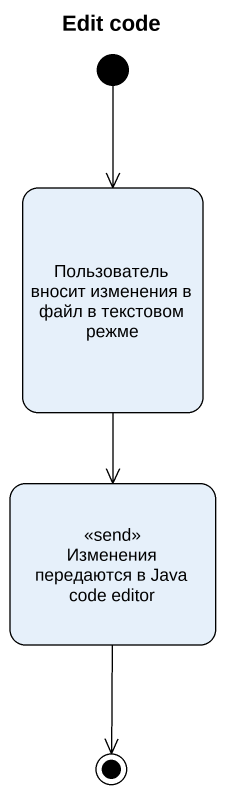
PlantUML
@startuml
title Edit code
hide empty description
state "Пользователь вносит изменения в файл в текстовом режме" as Пользователь_вносит
state "Изменения передаются в Java code editor" as Изменения_передаются_в_Java <<send>>
[*] --> Пользователь_вносит
Пользователь_вносит --> Изменения_передаются_в_Java
Изменения_передаются_в_Java --> [*]
@enduml
